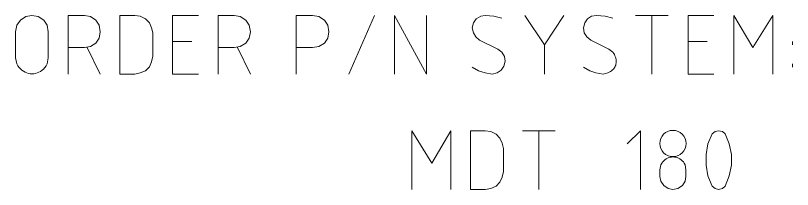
# Model space of a CAD drawing. Header units: inches. Extents: x 0 to 139, y 0 to 117.
# Drawn here: x 75.75 to 83.19, y 34.6 to 36.27 of the extents above; entities that cross this region are included whole.
import ezdxf

# ---------------------------------------------------------------- set-up
doc = ezdxf.new("R2010")
doc.units = ezdxf.units.IN
doc.header["$MEASUREMENT"] = 0
doc.layers.add('Color-7-Line_Weight-20', color=7, linetype='Continuous', lineweight=20)

msp = doc.modelspace()

# ---------------------------------------------------------------- linework, layer by layer
at = {"layer": 'Color-7-Line_Weight-20', "linetype": 'Continuous'}
for p, q in [((78.9392, 35.7119), (79.1879, 36.2742)), ((80.8153, 35.993), (80.9992, 36.2742)), ((81.6858, 36.2742), (81.9994, 36.2742)), ((81.8426, 35.7119), (81.8426, 36.2742)), ((77.4361, 36.0255), (77.2523, 36.0255)), ((82.3725, 36.0255), (82.1887, 36.0255)), ((83.1889, 35.993), (83.1889, 36.0255)), ((76.4358, 35.966), (76.5602, 35.7119)), ((77.874, 35.966), (77.9984, 35.7119)), ((83.1889, 35.7767), (83.1889, 35.8092)), ((80.6045, 35.1658), (80.9181, 35.1658)), ((80.7613, 34.6035), (80.7613, 35.1658))]:
    msp.add_line(p, q, dxfattribs=at)
for points in [[(75.7492, 36.1174), (75.76, 36.1823), (75.7978, 36.2309), (75.8465, 36.2634), (75.906, 36.2742), (75.9654, 36.2634), (76.0195, 36.2309), (76.0519, 36.1823), (76.0628, 36.1174), (76.0628, 35.8687), (76.0519, 35.8092), (76.0415, 35.7909), (76.0299, 35.7746), (76.0171, 35.7602), (76.0033, 35.7478), (75.9886, 35.7374), (75.9732, 35.7289), (75.9573, 35.7224), (75.9409, 35.7177), (75.9242, 35.715), (75.9074, 35.7142), (75.8905, 35.7153), (75.8737, 35.7183), (75.8572, 35.7231), (75.841, 35.7299), (75.8254, 35.7385), (75.8104, 35.749), (75.7963, 35.7613), (75.7831, 35.7754), (75.7709, 35.7914), (75.76, 35.8092), (75.7492, 35.8687)], [(76.7494, 35.7119), (76.89, 35.7119), (76.9441, 35.7227), (76.9927, 35.7443), (77.0306, 35.7822), (77.0522, 35.8308), (77.063, 35.8849), (77.063, 36.1066), (77.0522, 36.1552), (77.0306, 36.2039), (76.9927, 36.2417), (76.9441, 36.2688), (76.89, 36.2742), (76.7494, 36.2742)], [(80.107, 34.6035), (80.2476, 34.6035), (80.3017, 34.6143), (80.3503, 34.6359), (80.3882, 34.6738), (80.4098, 34.7224), (80.4206, 34.7765), (80.4206, 34.9982), (80.4098, 35.0468), (80.3882, 35.0955), (80.3503, 35.1333), (80.3017, 35.1604), (80.2476, 35.1658), (80.107, 35.1658)], [(82.3617, 34.9387), (82.3617, 34.836), (82.3779, 34.7332), (82.4212, 34.6359), (82.4482, 34.6143), (82.4806, 34.6035), (82.5185, 34.6143), (82.5455, 34.6359), (82.5834, 34.7332), (82.605, 34.836), (82.605, 34.9387), (82.5834, 35.0414), (82.5455, 35.1387), (82.5185, 35.1604), (82.4806, 35.1658), (82.4482, 35.1604), (82.4212, 35.1387), (82.3779, 35.0414)], [(81.9183, 34.7927), (81.9183, 34.7278), (81.9291, 34.6846), (81.9562, 34.6413), (81.9994, 34.6143), (82.0427, 34.6035), (82.0913, 34.6143), (82.1346, 34.6413), (82.1616, 34.6846), (82.167, 34.7278), (82.167, 34.7927), (82.1616, 34.8414), (82.1534, 34.8555), (82.1441, 34.8682), (82.1338, 34.8794), (82.1228, 34.8891), (82.111, 34.8973), (82.0986, 34.904), (82.0857, 34.9092), (82.0725, 34.913), (82.059, 34.9152), (82.0454, 34.916), (82.0318, 34.9153), (82.0184, 34.913), (82.0051, 34.9093), (81.9922, 34.9041), (81.9798, 34.8974), (81.968, 34.8892), (81.9569, 34.8795), (81.9467, 34.8683), (81.9374, 34.8556), (81.9291, 34.8414)]]:
    msp.add_lwpolyline(points, close=True, dxfattribs=at)
for points in [[(76.252, 35.7119), (76.252, 36.2742), (76.4088, 36.2742), (76.4683, 36.2634), (76.5169, 36.2309), (76.5494, 36.1823), (76.5602, 36.1174), (76.5494, 36.0579), (76.5169, 36.0092), (76.4683, 35.9768), (76.4088, 35.966), (76.252, 35.966)], [(77.501, 36.2742), (77.2523, 36.2742), (77.2523, 35.7119), (77.501, 35.7119)], [(77.6902, 35.7119), (77.6902, 36.2742), (77.8416, 36.2742), (77.9011, 36.2634), (77.9551, 36.2309), (77.9876, 36.1823), (77.9984, 36.1174), (77.9876, 36.0579), (77.9551, 36.0092), (77.9011, 35.9768), (77.8416, 35.966), (77.6902, 35.966)], [(78.4363, 35.7119), (78.4363, 36.2742), (78.5931, 36.2742), (78.6526, 36.2634), (78.7067, 36.2309), (78.7391, 36.1823), (78.7499, 36.1174), (78.7391, 36.0579), (78.7067, 36.0092), (78.6526, 35.9768), (78.5931, 35.966), (78.4363, 35.966)], [(79.6853, 36.2742), (79.6853, 35.7119), (79.3771, 36.2742), (79.3771, 35.7119)], [(80.4044, 36.2471), (80.3287, 36.2688), (80.2476, 36.2742), (80.2044, 36.2688), (80.1611, 36.2417), (80.1341, 36.2039), (80.1233, 36.1552), (80.1341, 36.1066), (80.1557, 36.0687), (80.1935, 36.0363), (80.3666, 35.9498), (80.4044, 35.9227), (80.4314, 35.8795), (80.4369, 35.8362), (80.426, 35.7876), (80.399, 35.7497), (80.3612, 35.7227), (80.3125, 35.7119), (80.2476, 35.7227), (80.1827, 35.7443), (80.1233, 35.7767)], [(80.8153, 35.7119), (80.8153, 35.993), (80.6261, 36.2742)], [(81.4696, 36.2471), (81.3939, 36.2688), (81.3128, 36.2742), (81.2641, 36.2688), (81.2262, 36.2417), (81.1992, 36.2039), (81.1884, 36.1552), (81.1938, 36.1066), (81.2208, 36.0687), (81.2587, 36.0363), (81.4317, 35.9498), (81.4696, 35.9227), (81.477, 35.9107), (81.4834, 35.8988), (81.4889, 35.8869), (81.4934, 35.8752), (81.4969, 35.8635), (81.4994, 35.8521), (81.5008, 35.8408), (81.5012, 35.8297), (81.5006, 35.8189), (81.4989, 35.8083), (81.4961, 35.798), (81.4923, 35.7881), (81.4873, 35.7784), (81.4812, 35.7692), (81.4741, 35.7603), (81.4657, 35.7518), (81.4563, 35.7438), (81.4457, 35.7363), (81.4339, 35.7292), (81.4209, 35.7227), (81.3776, 35.7119), (81.3073, 35.7227), (81.2479, 35.7443), (81.1884, 35.7767)], [(82.4374, 36.2742), (82.1887, 36.2742), (82.1887, 35.7119), (82.4374, 35.7119)], [(82.9997, 35.7119), (82.9997, 36.2742), (82.8104, 35.966), (82.6266, 36.2742), (82.6266, 35.7119)], [(79.9178, 34.6035), (79.9178, 35.1658), (79.734, 34.8576), (79.5447, 35.1658), (79.5447, 34.6035)], [(81.7345, 34.6035), (81.7345, 35.1658), (81.6047, 35.0414)]]:
    msp.add_lwpolyline(points, dxfattribs=at)
msp.add_circle((82.0445, 35.045), 0.1262, dxfattribs=at)

doc.saveas('drawing.dxf')
